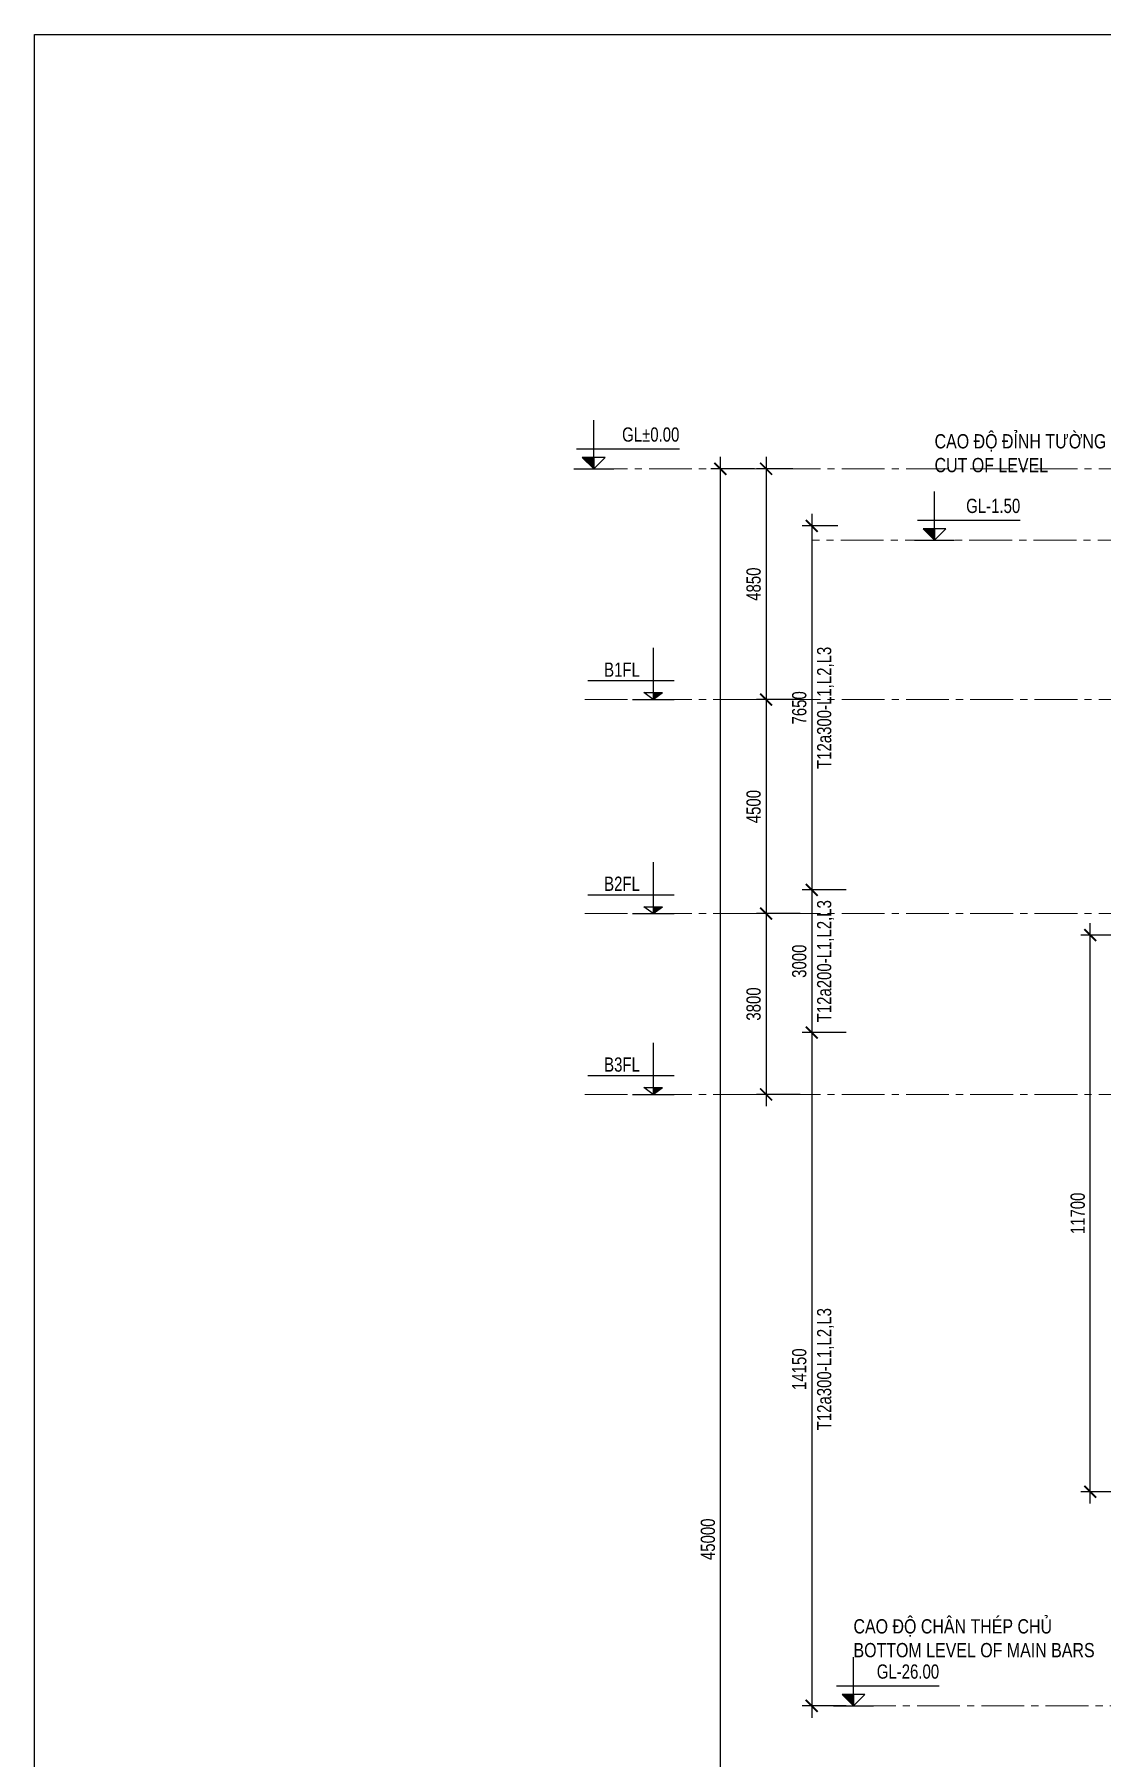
# Model space of a CAD drawing. Header units: millimetres. Extents: x 2746337 to 7547699, y -363432 to 15720.
# Drawn here: x 2951293 to 2973714, y -221482 to -185266 of the extents above; entities that cross this region are included whole.
import ezdxf
from ezdxf.enums import TextEntityAlignment as Align

# ---------------------------------------------------------------- set-up
doc = ezdxf.new("R2010")
doc.units = ezdxf.units.MM
doc.header["$LTSCALE"] = 1200
doc.header["$PDMODE"] = 3
doc.linetypes.add('CENTER2', pattern=[1.125, 0.75, -0.125, 0.125, -0.125])
for name, color, linetype in [('CDC.02.DIM', 1, 'Continuous'), ('CDC.06.TEXT', 2, 'Continuous'), ('CDC.10.HATCH', 251, 'Continuous')]:
    doc.layers.add(name, color=color, linetype=linetype)
for name, color, linetype, lineweight in [('ENOTE', 2, 'Continuous', 15), ('Grid line', 160, 'CENTER2', 5), ('K-THUOC', 1, 'Continuous', 18), ('TEXTVN', 2, 'Continuous', 20)]:
    doc.layers.add(name, color=color, linetype=linetype, lineweight=lineweight)
doc.styles.add('DB_Arial', font='arial.ttf', dxfattribs={"width": 0.8})
doc.styles.add('SMTEXT', font='arial.ttf', dxfattribs={"width": 0.75})
doc.dimstyles.new('BSV1-100', dxfattribs={"dimtxt": 300, "dimasz": 250, "dimexe": 200, "dimexo": 0, "dimgap": 108, "dimtad": 1, "dimdec": 0, "dimdsep": 46, "dimtxsty": 'SMTEXT', "dimblk": 'ARCHTICK', "dimcen": 100, "dimdle": 250, "dimclrd": 256, "dimclre": 256, "dimclrt": 1, "dimadec": 0, "dimazin": 0, "dimtfac": 1, "dimtdec": 0, "dimtix": 1, "dimtmove": 2, "dimatfit": 3, "dimfxl": 720, "dimfxlon": 1, "dimtolj": 1, "dimtzin": 0, "dimarcsym": 0})

# ---------------------------------------------------------------- blocks, each defined once
blk = doc.blocks.new('_ArchTick')
at = {"color": 0, "linetype": 'ByBlock', "const_width": 0.15}
blk.add_lwpolyline([(-0.5, -0.5), (0.5, 0.5)], dxfattribs=at)
blk = doc.blocks.new('*D1574')
at = {"layer": 'Defpoints', "color": 0, "transparency": 16777216}
for p in [(2965705, -194395), (2967228, -194395), (2967507, -239395)]:
    blk.add_point(p, dxfattribs=at)
at = {"layer": 'K-THUOC', "lineweight": -2, "transparency": 16777216}
for p, q in [((2966425, -194395), (2965505, -194395)), ((2965705, -239645), (2965705, -194145)), ((2966425, -239395), (2965505, -239395))]:
    blk.add_line(p, q, dxfattribs=at)
at = {"layer": 'K-THUOC', "lineweight": -2, "transparency": 16777216, "xscale": 250, "yscale": 250, "zscale": 250}
for p, rotation in [((2965705, -194395), 90), ((2965705, -239395), 270)]:
    blk.add_blockref('_ArchTick', p, dxfattribs=dict(at, rotation=rotation))
at = {"layer": 'K-THUOC', "color": 1, "transparency": 16777216, "insert": (2965444, -216895), "char_height": 300, "attachment_point": 5, "rotation": 90, "style": 'SMTEXT'}
blk.add_mtext('\\A1;45000', dxfattribs=at)
blk = doc.blocks.new('*D1575')
at = {"layer": 'Defpoints', "color": 0, "transparency": 16777216}
for p in [(2969125, -203245), (2967625, -206245), (2969162, -206245)]:
    blk.add_point(p, dxfattribs=at)
at = {"layer": 'K-THUOC', "lineweight": -2, "transparency": 16777216}
for p, q in [((2967625, -202995), (2967625, -206495)), ((2968345, -203245), (2967425, -203245)), ((2968345, -206245), (2967425, -206245))]:
    blk.add_line(p, q, dxfattribs=at)
at = {"layer": 'K-THUOC', "lineweight": -2, "transparency": 16777216, "xscale": 250, "yscale": 250, "zscale": 250}
for p, rotation in [((2967625, -203245), 90), ((2967625, -206245), 270)]:
    blk.add_blockref('_ArchTick', p, dxfattribs=dict(at, rotation=rotation))
at = {"layer": 'K-THUOC', "color": 1, "transparency": 16777216, "char_height": 300, "attachment_point": 5, "rotation": 90, "style": 'SMTEXT'}
for s, insert in [('\\A1;T12a200-L1,L2,L3', (2967914, -204745)), ('\\A1;3000', (2967364, -204745))]:
    blk.add_mtext(s, dxfattribs=dict(at, insert=insert))
blk = doc.blocks.new('*D1576')
at = {"layer": 'Defpoints', "color": 0, "transparency": 16777216}
for p in [(2969162, -206245), (2967625, -220395), (2971587, -220395)]:
    blk.add_point(p, dxfattribs=at)
at = {"layer": 'K-THUOC', "lineweight": -2, "transparency": 16777216}
for p, q in [((2967625, -205995), (2967625, -220645)), ((2968345, -206245), (2967425, -206245)), ((2968345, -220395), (2967425, -220395))]:
    blk.add_line(p, q, dxfattribs=at)
at = {"layer": 'K-THUOC', "lineweight": -2, "transparency": 16777216, "xscale": 250, "yscale": 250, "zscale": 250}
for p, rotation in [((2967625, -206245), 90), ((2967625, -220395), 270)]:
    blk.add_blockref('_ArchTick', p, dxfattribs=dict(at, rotation=rotation))
at = {"layer": 'K-THUOC', "color": 1, "transparency": 16777216, "char_height": 300, "attachment_point": 5, "rotation": 90, "style": 'SMTEXT'}
for s, insert in [('\\A1;T12a300-L1,L2,L3', (2967914, -213320)), ('\\A1;14150', (2967364, -213320))]:
    blk.add_mtext(s, dxfattribs=dict(at, insert=insert))
blk = doc.blocks.new('*D1577')
at = {"layer": 'Defpoints', "color": 0, "transparency": 16777216}
for p in [(2968175, -195595), (2967625, -203245), (2969125, -203245)]:
    blk.add_point(p, dxfattribs=at)
at = {"layer": 'K-THUOC', "lineweight": -2, "transparency": 16777216}
for p, q in [((2967625, -195345), (2967625, -203495)), ((2968175, -195595), (2967425, -195595)), ((2968345, -203245), (2967425, -203245))]:
    blk.add_line(p, q, dxfattribs=at)
at = {"layer": 'K-THUOC', "lineweight": -2, "transparency": 16777216, "xscale": 250, "yscale": 250, "zscale": 250}
for p, rotation in [((2967625, -195595), 90), ((2967625, -203245), 270)]:
    blk.add_blockref('_ArchTick', p, dxfattribs=dict(at, rotation=rotation))
at = {"layer": 'K-THUOC', "color": 1, "transparency": 16777216, "char_height": 300, "attachment_point": 5, "rotation": 90, "style": 'SMTEXT'}
for s, insert in [('\\A1;T12a300-L1,L2,L3', (2967914, -199420)), ('\\A1;7650', (2967364, -199420))]:
    blk.add_mtext(s, dxfattribs=dict(at, insert=insert))
blk = doc.blocks.new('tag_cd')
at = {"layer": 'CDC.10.HATCH'}
blk.add_hatch(color=256, dxfattribs=at).paths.add_polyline_path([(180, 240), (420, 0), (420, 240)])
at = {"layer": 'CDC.02.DIM'}
for points in [[(420, 240), (420, 0), (660, 240), (180, 240), (420, 0), (420, 1020)], [(60, 420), (2220, 420)], [(0, 0), (840, 0)]]:
    blk.add_lwpolyline(points, dxfattribs=at)
at = {"layer": 'CDC.06.TEXT', "ltscale": 0.5, "style": 'SMTEXT', "width": 0.75}
blk.add_attdef('CD', text='', height=300, dxfattribs=at).set_placement((2220, 570), align=Align.RIGHT)
blk = doc.blocks.new('*D1578')
at = {"layer": 'Defpoints', "color": 0, "transparency": 16777216}
for p in [(2967228, -194395), (2966665, -199245), (2999944, -199245)]:
    blk.add_point(p, dxfattribs=at)
at = {"layer": 'K-THUOC', "lineweight": -2, "transparency": 16777216}
for p, q in [((2967228, -194395), (2966465, -194395)), ((2966665, -194145), (2966665, -199495)), ((2967385, -199245), (2966465, -199245))]:
    blk.add_line(p, q, dxfattribs=at)
at = {"layer": 'K-THUOC', "lineweight": -2, "transparency": 16777216, "xscale": 250, "yscale": 250, "zscale": 250}
for p, rotation in [((2966665, -194395), 90), ((2966665, -199245), 270)]:
    blk.add_blockref('_ArchTick', p, dxfattribs=dict(at, rotation=rotation))
at = {"layer": 'K-THUOC', "color": 1, "transparency": 16777216, "insert": (2966404, -196820), "char_height": 300, "attachment_point": 5, "rotation": 90, "style": 'SMTEXT'}
blk.add_mtext('\\A1;4850', dxfattribs=at)
blk = doc.blocks.new('*D1579')
at = {"layer": 'Defpoints', "color": 0, "transparency": 16777216}
for p in [(2999944, -199245), (2966665, -203745), (2999944, -203745)]:
    blk.add_point(p, dxfattribs=at)
at = {"layer": 'K-THUOC', "lineweight": -2, "transparency": 16777216}
for p, q in [((2966665, -198995), (2966665, -203995)), ((2967385, -199245), (2966465, -199245)), ((2967385, -203745), (2966465, -203745))]:
    blk.add_line(p, q, dxfattribs=at)
at = {"layer": 'K-THUOC', "lineweight": -2, "transparency": 16777216, "xscale": 250, "yscale": 250, "zscale": 250}
for p, rotation in [((2966665, -199245), 90), ((2966665, -203745), 270)]:
    blk.add_blockref('_ArchTick', p, dxfattribs=dict(at, rotation=rotation))
at = {"layer": 'K-THUOC', "color": 1, "transparency": 16777216, "insert": (2966404, -201495), "char_height": 300, "attachment_point": 5, "rotation": 90, "style": 'SMTEXT'}
blk.add_mtext('\\A1;4500', dxfattribs=at)
blk = doc.blocks.new('*D1580')
at = {"layer": 'Defpoints', "color": 0, "transparency": 16777216}
for p in [(2999944, -203745), (2966665, -207545), (2999944, -207545)]:
    blk.add_point(p, dxfattribs=at)
at = {"layer": 'K-THUOC', "lineweight": -2, "transparency": 16777216}
for p, q in [((2966665, -203495), (2966665, -207795)), ((2967385, -203745), (2966465, -203745)), ((2967385, -207545), (2966465, -207545))]:
    blk.add_line(p, q, dxfattribs=at)
at = {"layer": 'K-THUOC', "lineweight": -2, "transparency": 16777216, "xscale": 250, "yscale": 250, "zscale": 250}
for p, rotation in [((2966665, -203745), 90), ((2966665, -207545), 270)]:
    blk.add_blockref('_ArchTick', p, dxfattribs=dict(at, rotation=rotation))
at = {"layer": 'K-THUOC', "color": 1, "transparency": 16777216, "insert": (2966404, -205645), "char_height": 300, "attachment_point": 5, "rotation": 90, "style": 'SMTEXT'}
blk.add_mtext('\\A1;3800', dxfattribs=at)
blk = doc.blocks.new('A$Cf5debca8')
at = {"layer": 'CDC.02.DIM'}
blk.add_hatch(color=256, dxfattribs=at).paths.add_polyline_path([(-242, 146), (-438, 146), (-438, 0)])
for p, q in [((-438, 1084), (-438, 0)), ((-1809, 398), (0, 398)), ((-875, 0), (0, 0)), ((-438, 0), (-633, 146)), ((-633, 146), (-242, 146)), ((-438, 0), (-242, 146))]:
    blk.add_line(p, q, dxfattribs=at)
at = {"layer": 'CDC.06.TEXT', "style": 'SMTEXT', "width": 0.75}
blk.add_attdef('CD', (-1469, 478), '', height=300, dxfattribs=at)
blk = doc.blocks.new('*D1602')
at = {"layer": 'Defpoints', "color": 0, "transparency": 16777216}
for p in [(2973476, -204195), (2981896, -204195), (2981896, -215895)]:
    blk.add_point(p, dxfattribs=at)
at = {"layer": 'K-THUOC', "lineweight": -2, "transparency": 16777216}
for p, q in [((2974196, -204195), (2973276, -204195)), ((2973476, -216145), (2973476, -203945)), ((2974196, -215895), (2973276, -215895))]:
    blk.add_line(p, q, dxfattribs=at)
at = {"layer": 'K-THUOC', "lineweight": -2, "transparency": 16777216, "xscale": 250, "yscale": 250, "zscale": 250}
for p, rotation in [((2973476, -204195), 90), ((2973476, -215895), 270)]:
    blk.add_blockref('_ArchTick', p, dxfattribs=dict(at, rotation=rotation))
at = {"layer": 'K-THUOC', "color": 1, "transparency": 16777216, "insert": (2973215, -210045), "char_height": 300, "attachment_point": 5, "rotation": 90, "style": 'SMTEXT'}
blk.add_mtext('\\A1;11700', dxfattribs=at)

msp = doc.modelspace()

# ---------------------------------------------------------------- linework, layer by layer
msp.add_lwpolyline([(2951292.7, -185266.4), (3044810, -185266.4), (3044810, -262418.8), (2951292.7, -262418.8)], close=True)
at = {"layer": 'Grid line', "color": 2}
for p, q in [((2962856, -194394.7), (2999943.6, -194394.7)), ((2962856, -199244.7), (2999943.6, -199244.7)), ((2962856, -203744.7), (2999943.6, -203744.7)), ((2962856, -207544.7), (2999943.6, -207544.7))]:
    msp.add_line(p, q, dxfattribs=at)
at = {"layer": 'Grid line'}
for p, q in [((2993435.6, -195894.7), (2967625.3, -195894.7)), ((3004488.9, -220394.7), (2967625.3, -220394.7))]:
    msp.add_line(p, q, dxfattribs=at)

# ---------------------------------------------------------------- block references
at = {"layer": 'CDC.06.TEXT'}
for p, values in [((2964731.5, -199244.7), {'CD': 'B1FL'}), ((2964731.5, -203744.7), {'CD': 'B2FL'}), ((2964731.5, -207544.7), {'CD': 'B3FL'})]:
    msp.add_blockref('A$Cf5debca8', p, dxfattribs=at).add_auto_attribs(values)
at = {"layer": 'ENOTE'}
for p, values in [((2962623.7, -194394.7), {'CD': 'GL%%P0.00'}), ((2969786.2, -195894.7), {'CD': 'GL-1.50'}), ((2968082.2, -220394.7), {'CD': 'GL-26.00'})]:
    msp.add_blockref('tag_cd', p, dxfattribs=at).add_auto_attribs(values)

# ---------------------------------------------------------------- texts
at = {"layer": 'TEXTVN', "style": 'DB_Arial', "width": 0.8}
for s, p in [('CAO ĐỘ ĐỈNH TƯỜNG VÂY', (2970206.2, -193966.9)), ('CUT OF LEVEL', (2970206.2, -194466.9)), ('CAO ĐỘ CHÂN THÉP CHỦ', (2968502.2, -218874.7)), ('BOTTOM LEVEL OF MAIN BARS', (2968502.2, -219374.7))]:
    msp.add_text(s, height=300, dxfattribs=at).set_placement(p)

# ---------------------------------------------------------------- dimensions: what is measured, and where the dimension line sits
at = {"layer": 'K-THUOC'}
for base, p1, p2, picture, middle in [((2965705.3, -194394.7), (2967506.5, -239394.7), (2967227.7, -194394.7), '*D1574', (2965444.1, -216894.7)), ((2966665.3, -199244.7), (2967227.7, -194394.7), (2999943.6, -199244.7), '*D1578', (2966404.1, -196819.7)), ((2966665.3, -203744.7), (2999943.6, -199244.7), (2999943.6, -203744.7), '*D1579', (2966404.1, -201494.7)), ((2966665.3, -207544.7), (2999943.6, -203744.7), (2999943.6, -207544.7), '*D1580', (2966404, -205644.7)), ((2973475.8, -204194.7), (2981896.3, -215894.7), (2981896.3, -204194.7), '*D1602', (2973214.6, -210044.7))]:
    dim = msp.add_linear_dim(base=base, p1=p1, p2=p2, angle=90, dimstyle='BSV1-100', dxfattribs=at)
    dim.commit()
    dim.dimension.update_dxf_attribs({"geometry": picture, "text_midpoint": middle})
for base, p1, p2, text, picture, middle in [((2967625.3, -203244.7), (2968175.3, -195594.7), (2969125.3, -203244.7), '<>\\XT12a300-L1,L2,L3', '*D1577', (2967625.3, -199419.7)), ((2967625.3, -206244.7), (2969125.3, -203244.7), (2969161.9, -206244.7), '<>\\XT12a200-L1,L2,L3', '*D1575', (2967625.3, -204744.7)), ((2967625.3, -220394.7), (2969161.9, -206244.7), (2971586.7, -220394.7), '<>\\XT12a300-L1,L2,L3', '*D1576', (2967625.3, -213319.7))]:
    dim = msp.add_linear_dim(base=base, p1=p1, p2=p2, angle=90, text=text, dimstyle='BSV1-100', dxfattribs=at)
    dim.commit()
    dim.dimension.update_dxf_attribs({"geometry": picture, "text_midpoint": middle})

doc.saveas('drawing.dxf')
